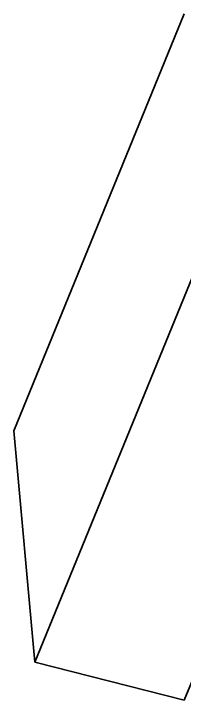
# Model space of a CAD drawing. Header units: millimetres. Extents: x -30157 to 38882, y -29543 to -7215.
# Drawn here: x -29837.42 to -29832.94, y -29412.69 to -29394.7 of the extents above; entities that cross this region are included whole.
import ezdxf

# ---------------------------------------------------------------- set-up
doc = ezdxf.new("R2010")
doc.units = ezdxf.units.MM
doc.header["$LTSCALE"] = 0.5

msp = doc.modelspace()

# ---------------------------------------------------------------- linework, layer by layer
at = {"color": 7, "lineweight": 35}
for p, q in [((-29832.943, -29394.702), (-29837.416, -29405.627)), ((-29832.391, -29400.765), (-29836.864, -29411.69)), ((-29837.416, -29405.627), (-29836.864, -29411.69)), ((-29836.864, -29411.69), (-29832.944, -29412.691))]:
    msp.add_line(p, q, dxfattribs=at)
at = {"color": 7, "lineweight": 35, "ltscale": 0.397007}
msp.add_line((-29831.74, -29409.752), (-29832.944, -29412.691), dxfattribs=at)

doc.saveas('drawing.dxf')
